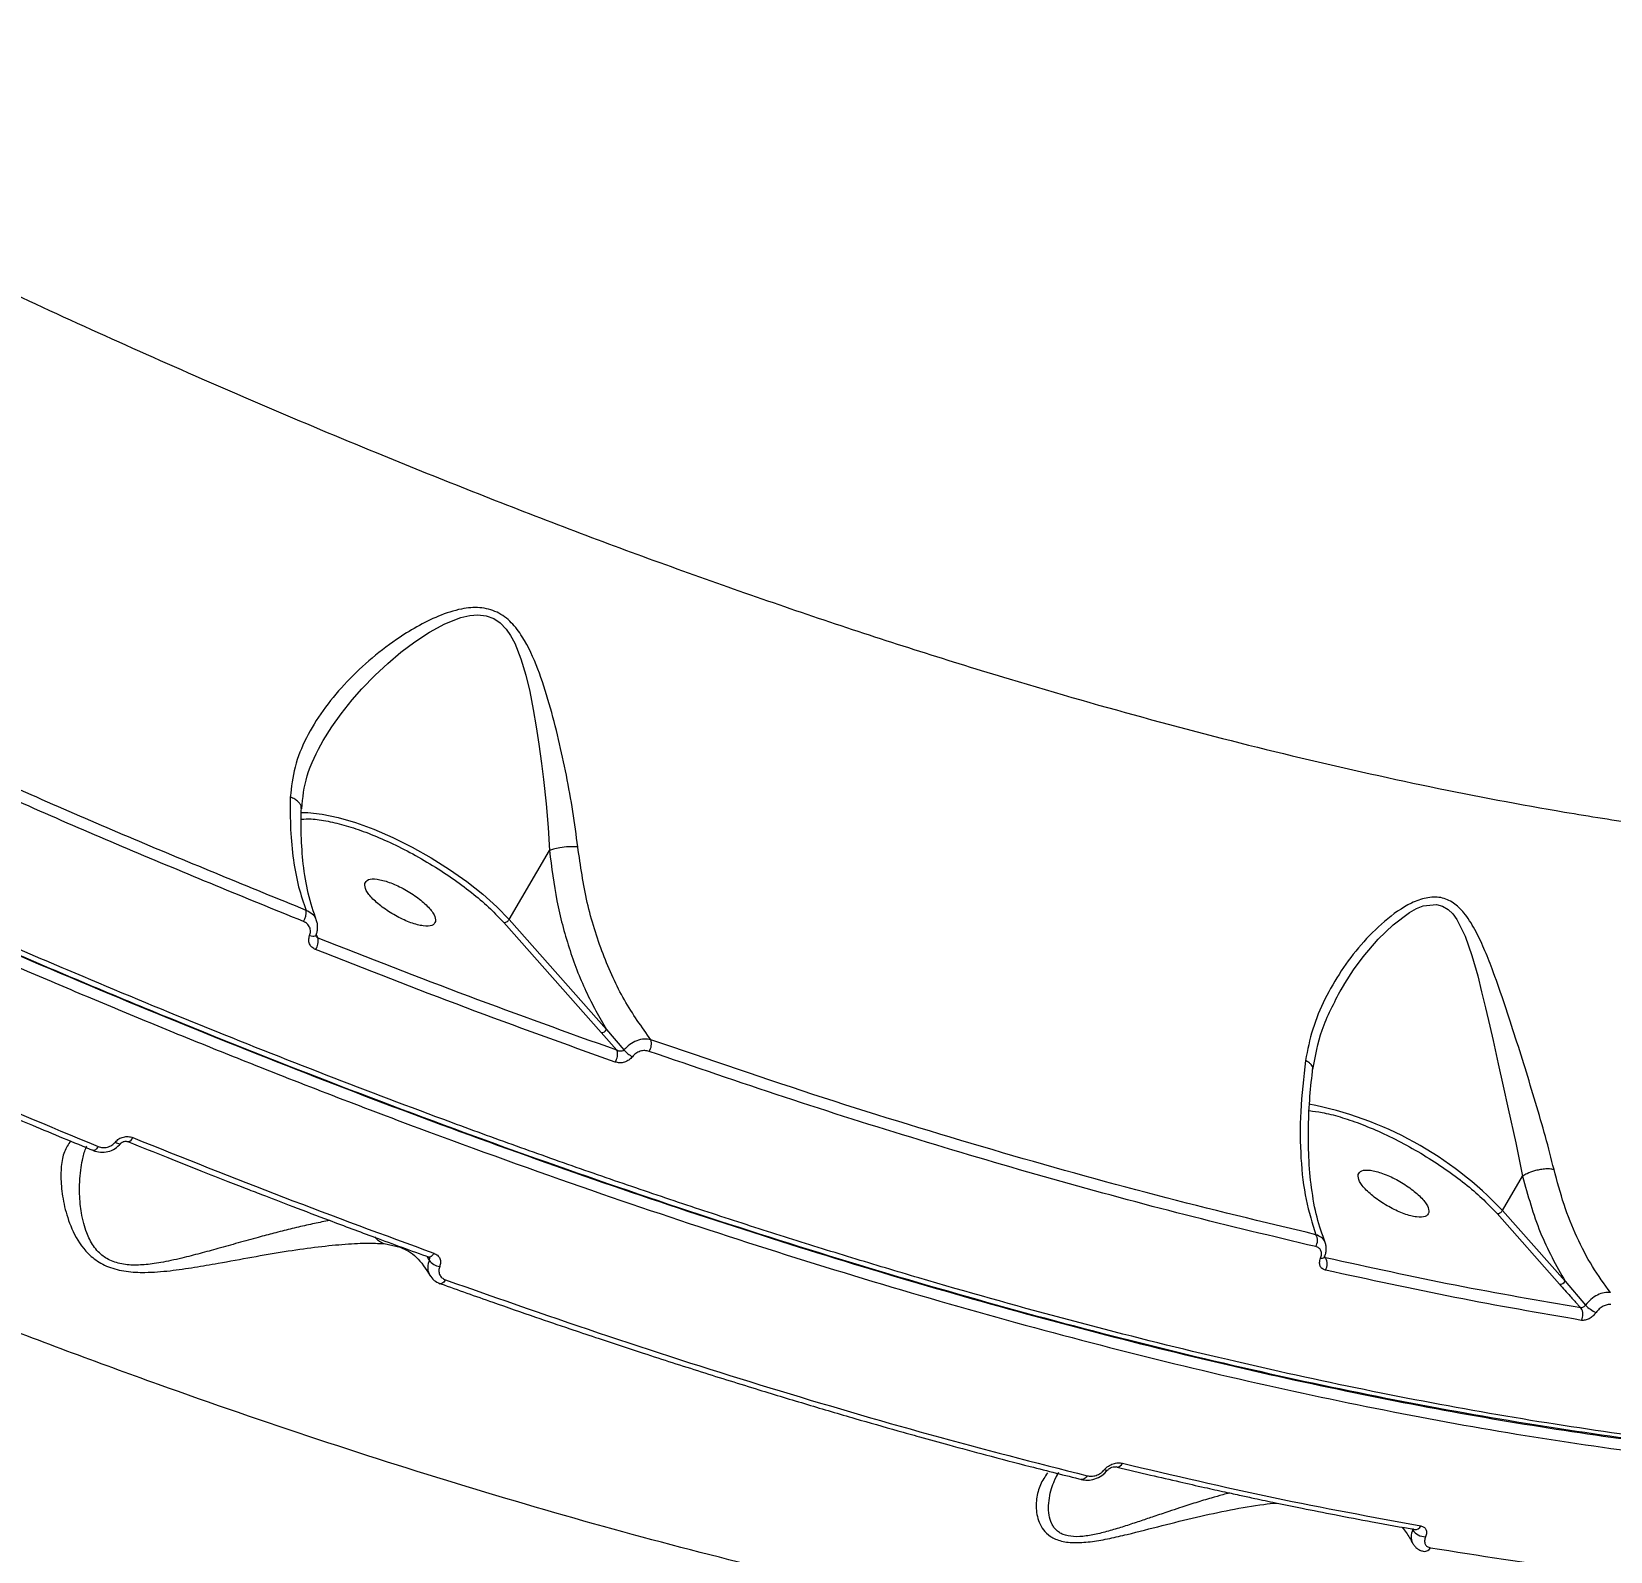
# Model space of a CAD drawing. Header units: millimetres. Extents: x -7083 to 7374, y -8368 to 7509.
# Drawn here: x 2779.4 to 2955.1, y -2237 to -2067.8 of the extents above; entities that cross this region are included whole.
import ezdxf

# ---------------------------------------------------------------- set-up
doc = ezdxf.new("R2010")
doc.units = ezdxf.units.MM
for name, color, linetype in [('DIKOM_ОБЪЕКТ', 7, 'Continuous'), ('DIKOM_РАЗМЕР_ЗОНА', 7, 'Continuous'), ('DIKOM_РАЗМЕР_ОБЪЕКТА', 7, 'Continuous')]:
    doc.layers.add(name, color=color, linetype=linetype)
doc.styles.add('style1', font='arial.ttf', dxfattribs={"width": 0.8})
doc.dimstyles.new('1-50', dxfattribs={"dimtxt": 300, "dimasz": 200, "dimexe": 100, "dimexo": 0, "dimgap": 100, "dimtad": 1, "dimtxsty": 'style1', "dimcen": 200, "dimclrd": 7, "dimclre": 7, "dimclrt": 7, "dimadec": 1, "dimazin": 2, "dimtfac": 1, "dimtmove": 0, "dimatfit": 2, "dimfxl": 0, "dimlwd": 25, "dimlwe": 18, "dimarcsym": 0})

# ---------------------------------------------------------------- blocks, each defined once
blk = doc.blocks.new('*D10')
at = {"layer": 'Defpoints', "color": 0, "transparency": 16777216}
for p in [(4593.55, 648.92), (-5583.43, 647.96), (4593.55, -5902.54)]:
    blk.add_point(p, dxfattribs=at)
at = {"layer": 'DIKOM_РАЗМЕР_ОБЪЕКТА', "color": 7, "lineweight": 18, "transparency": 16777216}
for p, q in [((4593.55, 648.92), (4593.55, -6002.54)), ((-5583.43, 647.96), (-5583.43, -6002.54))]:
    blk.add_line(p, q, dxfattribs=at)
at = {"layer": 'DIKOM_РАЗМЕР_ОБЪЕКТА', "color": 7, "lineweight": 25, "transparency": 16777216}
blk.add_line((-5383.43, -5902.54), (4393.55, -5902.54), dxfattribs=at)
at = {"layer": 'DIKOM_РАЗМЕР_ОБЪЕКТА', "color": 7, "transparency": 16777216}
for points in [[(-5383.43, -5869.2), (-5383.43, -5935.87), (-5583.43, -5902.54)], [(4393.55, -5869.2), (4393.55, -5935.87), (4593.55, -5902.54)]]:
    blk.add_solid(points, dxfattribs=at)
at = {"layer": 'DIKOM_РАЗМЕР_ОБЪЕКТА', "color": 7, "transparency": 16777216, "insert": (-226.13, -5649.37), "char_height": 300, "attachment_point": 5, "style": 'style1'}
blk.add_mtext('10150', dxfattribs=at)
blk = doc.blocks.new('*D11')
at = {"layer": 'Defpoints', "color": 0, "transparency": 16777216}
for p in [(-321.71, 5509.06), (-348.71, -4811.52), (5568.58, -4811.52)]:
    blk.add_point(p, dxfattribs=at)
at = {"layer": 'DIKOM_РАЗМЕР_ОБЪЕКТА', "color": 7, "lineweight": 18, "transparency": 16777216}
for p, q in [((-321.71, 5509.06), (5668.58, 5509.06)), ((-348.71, -4811.52), (5668.58, -4811.52))]:
    blk.add_line(p, q, dxfattribs=at)
at = {"layer": 'DIKOM_РАЗМЕР_ОБЪЕКТА', "color": 7, "lineweight": 25, "transparency": 16777216}
blk.add_line((5568.58, 5309.06), (5568.58, -4611.52), dxfattribs=at)
at = {"layer": 'DIKOM_РАЗМЕР_ОБЪЕКТА', "color": 7, "transparency": 16777216}
for points in [[(5535.25, 5309.06), (5601.91, 5309.06), (5568.58, 5509.06)], [(5535.25, -4611.52), (5601.91, -4611.52), (5568.58, -4811.52)]]:
    blk.add_solid(points, dxfattribs=at)
at = {"layer": 'DIKOM_РАЗМЕР_ОБЪЕКТА', "color": 7, "transparency": 16777216, "insert": (5315.31, 775.23), "char_height": 300, "attachment_point": 5, "rotation": 90, "style": 'style1'}
blk.add_mtext('10300', dxfattribs=at)
blk = doc.blocks.new('*D12')
at = {"layer": 'Defpoints', "color": 0, "transparency": 16777216}
for p in [(-621.71, 7509.06), (-373.6, -6811.53), (7273.89, -6811.53)]:
    blk.add_point(p, dxfattribs=at)
at = {"layer": 'DIKOM_РАЗМЕР_ЗОНА', "color": 7, "lineweight": 18, "transparency": 16777216}
for p, q in [((-621.71, 7509.06), (7373.89, 7509.06)), ((-373.6, -6811.53), (7373.89, -6811.53))]:
    blk.add_line(p, q, dxfattribs=at)
at = {"layer": 'DIKOM_РАЗМЕР_ЗОНА', "color": 7, "lineweight": 25, "transparency": 16777216}
blk.add_line((7273.89, 7309.06), (7273.89, -6611.53), dxfattribs=at)
at = {"layer": 'DIKOM_РАЗМЕР_ЗОНА', "color": 7, "transparency": 16777216}
for points in [[(7240.56, 7309.06), (7307.22, 7309.06), (7273.89, 7509.06)], [(7240.56, -6611.53), (7307.22, -6611.53), (7273.89, -6811.53)]]:
    blk.add_solid(points, dxfattribs=at)
at = {"layer": 'DIKOM_РАЗМЕР_ЗОНА', "color": 7, "transparency": 16777216, "insert": (7020.62, 1288.25), "char_height": 300, "attachment_point": 5, "rotation": 90, "style": 'style1'}
blk.add_mtext('14300', dxfattribs=at)
blk = doc.blocks.new('*D13')
at = {"layer": 'Defpoints', "color": 0, "transparency": 16777216}
for p in [(6593.53, 996.24), (-7083.43, 647.96), (6593.53, -8268.31)]:
    blk.add_point(p, dxfattribs=at)
at = {"layer": 'DIKOM_РАЗМЕР_ЗОНА', "color": 7, "lineweight": 18, "transparency": 16777216}
for p, q in [((6593.53, 996.24), (6593.53, -8368.31)), ((-7083.43, 647.96), (-7083.43, -8368.31))]:
    blk.add_line(p, q, dxfattribs=at)
at = {"layer": 'DIKOM_РАЗМЕР_ЗОНА', "color": 7, "lineweight": 25, "transparency": 16777216}
blk.add_line((-6883.43, -8268.31), (6393.53, -8268.31), dxfattribs=at)
at = {"layer": 'DIKOM_РАЗМЕР_ЗОНА', "color": 7, "transparency": 16777216}
for points in [[(-6883.43, -8234.97), (-6883.43, -8301.64), (-7083.43, -8268.31)], [(6393.53, -8234.97), (6393.53, -8301.64), (6593.53, -8268.31)]]:
    blk.add_solid(points, dxfattribs=at)
at = {"layer": 'DIKOM_РАЗМЕР_ЗОНА', "color": 7, "transparency": 16777216, "insert": (322.1, -8015.03), "char_height": 300, "attachment_point": 5, "style": 'style1'}
blk.add_mtext('13650', dxfattribs=at)

msp = doc.modelspace()

# ---------------------------------------------------------------- linework, layer by layer
at = {"layer": 'DIKOM_ОБЪЕКТ', "color": 7, "linetype": 'Continuous', "lineweight": 15}
for p, q in [((2832.55, -2166.679), (2837.04, -2159.005)), ((2811.289, -2168.744), (2811.09, -2168.33)), ((2831.951, -2167.014), (2842.801, -2179.272)), ((2832.55, -2166.679), (2843.4, -2178.937)), ((2811.066, -2168.535), (2811.077, -2168.375)), ((2842.801, -2179.272), (2844.555, -2181.237)), ((2843.4, -2178.937), (2845.336, -2181.201)), ((2943.105, -2199.084), (2945.345, -2195.255)), ((2945.349, -2195.25), (2945.345, -2195.255)), ((2942.506, -2199.419), (2949.47, -2207.287)), ((2943.105, -2199.084), (2950.07, -2206.952)), ((2818.642, -2202.764), (2820.417, -2203.141)), ((2823.652, -2204.603), (2823.476, -2204.253)), ((2823.584, -2204.262), (2823.655, -2204.307)), ((2923.416, -2204.345), (2923.312, -2204.128)), ((2950.07, -2206.952), (2952.344, -2209.604)), ((2893.285, -2229.054), (2893.634, -2228.35)), ((2893.475, -2228.671), (2893.741, -2228.191))]:
    msp.add_line(p, q, dxfattribs=at)
at = {"layer": 'DIKOM_ОБЪЕКТ', "color": 7, "linetype": 'Continuous', "lineweight": 15, "flags": 128}
for points in [[(2811.857, -2146.755), (2812.824, -2145.213), (2813.853, -2143.769), (2815.075, -2142.237), (2816.178, -2140.984), (2817.648, -2139.469), (2819.042, -2138.168), (2820.508, -2136.929), (2822.053, -2135.76), (2823.679, -2134.685), (2825.386, -2133.752), (2827.181, -2133.045), (2828.163, -2132.819), (2829.054, -2132.746), (2829.995, -2132.852), (2830.839, -2133.162), (2831.56, -2133.652), (2832.217, -2134.338), (2832.71, -2135.051), (2833.173, -2135.914), (2833.869, -2137.663), (2834.41, -2139.486), (2834.84, -2141.289), (2835.239, -2143.284), (2835.574, -2145.224), (2835.872, -2147.174), (2836.16, -2149.296), (2836.378, -2151.101), (2836.663, -2153.815), (2836.886, -2156.436), (2837.046, -2158.999), (2837.046, -2158.999)], [(2809.341, -2154.769), (2810.154, -2154.77), (2811.739, -2154.935), (2813.518, -2155.305), (2815.452, -2155.871), (2817.499, -2156.623), (2819.614, -2157.543), (2821.752, -2158.611), (2823.867, -2159.804), (2825.911, -2161.096), (2827.842, -2162.46), (2829.617, -2163.865), (2831.198, -2165.282), (2832.55, -2166.679)], [(2925.151, -2174.503), (2925.556, -2173.797), (2926.545, -2172.285), (2927.617, -2170.827), (2929.291, -2168.86), (2930.928, -2167.268), (2932.774, -2165.886), (2933.553, -2165.46), (2934.273, -2165.171), (2935.777, -2164.998), (2936.449, -2165.183), (2937.068, -2165.555), (2937.567, -2166.034), (2938.04, -2166.667), (2938.972, -2168.539), (2939.709, -2170.667), (2940.35, -2172.955), (2940.792, -2174.711), (2941.219, -2176.498), (2941.691, -2178.543), (2942.056, -2180.154), (2942.637, -2182.736), (2943.2, -2185.246), (2943.758, -2187.744), (2944.591, -2191.543), (2945.349, -2195.25), (2945.349, -2195.25)], [(2810.348, -2168.47), (2810.527, -2168.505), (2810.692, -2168.52), (2810.834, -2168.513), (2810.948, -2168.486), (2811.031, -2168.439), (2811.077, -2168.375), (2811.077, -2168.375)], [(2786.811, -2191.944), (2786.718, -2192.087), (2786.623, -2192.209), (2786.528, -2192.304), (2786.437, -2192.369), (2786.353, -2192.403), (2786.28, -2192.404), (2786.219, -2192.372)], [(2788.727, -2191.455), (2788.85, -2191.523), (2788.965, -2191.577), (2789.069, -2191.616), (2789.161, -2191.639), (2789.236, -2191.644), (2789.294, -2191.633), (2789.32, -2191.618)], [(2790.187, -2191.419), (2790.126, -2191.411), (2790.121, -2191.409)], [(2824.185, -2203.828), (2824.087, -2203.975), (2823.984, -2204.097), (2823.878, -2204.19), (2823.774, -2204.25), (2823.675, -2204.275), (2823.587, -2204.263), (2823.545, -2204.243)], [(2922.862, -2204.393), (2922.985, -2204.394), (2923.093, -2204.381), (2923.183, -2204.354), (2923.252, -2204.314), (2923.3, -2204.261), (2923.315, -2204.231)], [(2825.465, -2206.789), (2825.371, -2206.931), (2825.27, -2207.051), (2825.168, -2207.143), (2825.066, -2207.204), (2824.969, -2207.232), (2824.88, -2207.227), (2824.84, -2207.212)], [(2898.814, -2227.923), (2898.892, -2227.957), (2898.963, -2227.982), (2899.025, -2227.998), (2899.077, -2228.004), (2899.12, -2228.001), (2899.151, -2227.989), (2899.165, -2227.977)], [(2900.221, -2227.635), (2900.217, -2227.635), (2900.124, -2227.622)], [(2896.884, -2228.605), (2896.786, -2228.746), (2896.676, -2228.862), (2896.558, -2228.949), (2896.437, -2229.004), (2896.315, -2229.025), (2896.199, -2229.01), (2896.137, -2228.987)]]:
    msp.add_lwpolyline(points, dxfattribs=at)
at = {"layer": 'DIKOM_ОБЪЕКТ', "color": 7, "linetype": 'Continuous', "lineweight": 15}
for centre, radius, start, end in [((2808.116, -2165.883), 1.866, 326.81032, 6.99623), ((2809.552, -2169.043), 1.763, 326.11623, 9.77185), ((2842.84, -2178.638), 0.635, 266.48291, 331.89602), ((2846.808, -2180.485), 1.589, 326.90711, 15.10391), ((2843.075, -2181.688), 1.547, 326.22535, 16.94938), ((2847.863, -2178.999), 3.351, 221.06415, 241.59242), ((2914.091, -2226.344), 39.811, 43.21473, 79.18097), ((2789.936, -2190.666), 0.794, 288.40407, 338.55698), ((2921.208, -2202.402), 1.311, 328.05557, 29.13733), ((2825.07, -2203.568), 1.756, 216.11346, 261.98704), ((2922.331, -2205.023), 1.28, 327.62427, 31.99518), ((2949.509, -2206.653), 0.635, 266.48291, 331.89602), ((2950.844, -2210.658), 1.225, 328.42718, 36.86467), ((2955.034, -2207.008), 3.739, 223.99228, 246.20636), ((2900.143, -2226.907), 0.733, 276.12792, 335.20288), ((2934.511, -2233.731), 1.659, 212.35718, 271.23681), ((2933.389, -2233.888), 0.697, 263.49092, 335.39796), ((2934.444, -2236.321), 0.703, 264.48963, 334.93729)]:
    msp.add_arc(centre, radius, start, end, dxfattribs=at)
for points, knots in [([(2418.763, -1926.952), (2422.541, -1931.085), (2430.102, -1939.358), (2442.453, -1951.94), (2455.518, -1964.618), (2469.34, -1977.374), (2483.864, -1990.168), (2499.059, -2002.967), (2514.887, -2015.735), (2531.306, -2028.437), (2548.274, -2041.038), (2563.776, -2052.096), (2577.643, -2061.664), (2589.767, -2069.813), (2602.182, -2077.937), (2614.876, -2086.023), (2627.838, -2094.057), (2641.053, -2102.022), (2656.331, -2110.974), (2673.749, -2120.827), (2693.355, -2131.457), (2713.301, -2141.803), (2733.532, -2151.816), (2749.428, -2159.301), (2760.908, -2164.519), (2767.936, -2167.654), (2774.974, -2170.734), (2782.019, -2173.755), (2789.067, -2176.717), (2796.116, -2179.618), (2807.309, -2184.124), (2822.606, -2190.023), (2841.261, -2196.737), (2859.178, -2202.726), (2876.33, -2208.021), (2893.234, -2212.781), (2909.832, -2216.98), (2926.068, -2220.589), (2941.884, -2223.582), (2957.221, -2225.932), (2972.019, -2227.617), (2986.217, -2228.613), (2999.756, -2228.899), (3012.574, -2228.454), (3024.617, -2227.267), (3035.799, -2225.305), (3046.16, -2222.621), (3052.213, -2220.185), (3055.252, -2218.962)], [0, 0, 0, 0, 0.0248239, 0.0496902, 0.074599, 0.0995502, 0.1245438, 0.1495798, 0.1746582, 0.1997791, 0.2249424, 0.2501481, 0.2668666, 0.2837596, 0.3008272, 0.3180694, 0.3354861, 0.3530774, 0.3708432, 0.3960072, 0.4215132, 0.4473613, 0.4735514, 0.5000836, 0.5092169, 0.5183856, 0.5275897, 0.5368291, 0.5461038, 0.5554139, 0.5647593, 0.5906387, 0.6167852, 0.6407872, 0.66501, 0.6894536, 0.714118, 0.7390032, 0.7641093, 0.7894361, 0.8149838, 0.8407523, 0.8667415, 0.8929516, 0.9193825, 0.9460342, 0.9729067, 1, 1, 1, 1]), ([(2601.116, -1993.446), (2605.553, -1996.622), (2614.44, -2002.984), (2628.122, -2012.37), (2642.057, -2021.638), (2656.247, -2030.757), (2669.755, -2039.15), (2682.539, -2046.848), (2694.572, -2053.891), (2706.769, -2060.825), (2719.115, -2067.638), (2731.594, -2074.316), (2743.976, -2080.735), (2756.251, -2086.897), (2768.413, -2092.807), (2780.666, -2098.561), (2792.992, -2104.147), (2805.374, -2109.549), (2817.004, -2114.423), (2827.872, -2118.806), (2837.979, -2122.734), (2848.086, -2126.511), (2858.181, -2130.129), (2868.251, -2133.578), (2878.282, -2136.851), (2890.299, -2140.568), (2904.209, -2144.551), (2919.846, -2148.56), (2935.194, -2151.999), (2948.008, -2154.42), (2958.449, -2156.081), (2966.674, -2157.198), (2974.734, -2158.093), (2982.614, -2158.76), (2990.3, -2159.194), (2997.78, -2159.387), (3005.8, -2159.33), (3014.238, -2158.918), (3022.944, -2158.03), (3031.167, -2156.694), (3038.879, -2154.903), (3046.568, -2152.487), (3054.044, -2149.326), (3061.062, -2145.273), (3067.207, -2140.588), (3070.456, -2136.911), (3072.084, -2135.069)], [0, 0, 0, 0, 0.024718, 0.049515, 0.0743906, 0.0993448, 0.1243772, 0.1447742, 0.1653296, 0.1860432, 0.2069151, 0.2279451, 0.2491333, 0.2694018, 0.2898707, 0.3105399, 0.3314092, 0.3524788, 0.3737485, 0.3911653, 0.4087376, 0.4264654, 0.4443486, 0.4623874, 0.4805816, 0.4989314, 0.5286791, 0.5588428, 0.5894223, 0.6204179, 0.638318, 0.656354, 0.674526, 0.6928339, 0.7112779, 0.7298579, 0.748574, 0.7733223, 0.7982563, 0.8233761, 0.8486818, 0.8741735, 0.905376, 0.9367478, 0.9682891, 1, 1, 1, 1]), ([(2510.891, -2010.882), (2512.399, -2012.084), (2515.24, -2014.349), (2519.29, -2017.532), (2522.834, -2020.293), (2525.858, -2022.629), (2528.407, -2024.584), (2533.391, -2028.386), (2540.762, -2033.922), (2550.759, -2041.252), (2563.165, -2050.144), (2578.448, -2060.759), (2596.204, -2072.608), (2613.723, -2083.861), (2630.939, -2094.524), (2648.366, -2104.925), (2665.957, -2115.039), (2683.663, -2124.836), (2701.455, -2134.302), (2719.292, -2143.415), (2737.137, -2152.155), (2754.956, -2160.506), (2772.696, -2168.441), (2790.309, -2175.94), (2807.748, -2182.985), (2824.983, -2189.561), (2841.975, -2195.655), (2858.689, -2201.254), (2875.093, -2206.346), (2891.136, -2210.916), (2906.777, -2214.951), (2921.973, -2218.442), (2936.702, -2221.383), (2950.926, -2223.767), (2964.619, -2225.588), (2977.754, -2226.844), (2990.289, -2227.528), (3002.194, -2227.64), (3013.437, -2227.179), (3023.999, -2226.145), (3033.86, -2224.543), (3042.997, -2222.372), (3051.205, -2219.697), (3058.517, -2216.567), (3064.972, -2213.03), (3070.073, -2209.476), (3074.049, -2206.094), (3076.319, -2203.824), (3077.693, -2202.305), (3078.361, -2201.537), (3079.151, -2200.606), (3079.715, -2199.895), (3080.027, -2199.503)], [0, 0, 0, 0, 0.0076567, 0.0144346, 0.020325, 0.0253122, 0.0293987, 0.0328714, 0.0497306, 0.0650866, 0.0804427, 0.1078621, 0.1352817, 0.1602084, 0.1851543, 0.2101363, 0.2350654, 0.2599921, 0.2849196, 0.3098465, 0.3347739, 0.3597224, 0.3847022, 0.4096317, 0.4345595, 0.4594875, 0.4844158, 0.5093444, 0.534295, 0.5592757, 0.584207, 0.6091371, 0.6340674, 0.6589987, 0.68393, 0.7088861, 0.7338702, 0.7588057, 0.7837407, 0.8086776, 0.8336153, 0.8585551, 0.8835223, 0.9068503, 0.9301344, 0.953418, 0.9687869, 0.9839218, 0.9872107, 0.9905762, 0.9947943, 1, 1, 1, 1]), ([(2510.992, -2010.835), (2512.743, -2012.253), (2519.746, -2017.924), (2532.571, -2027.754), (2549.387, -2040.26), (2566.667, -2052.574), (2584.318, -2064.676), (2602.365, -2076.571), (2620.781, -2088.243), (2639.525, -2099.661), (2658.472, -2110.747), (2677.54, -2121.455), (2696.683, -2131.764), (2715.906, -2141.677), (2735.194, -2151.183), (2754.48, -2160.248), (2773.669, -2168.823), (2792.665, -2176.869), (2811.409, -2184.365), (2829.889, -2191.309), (2848.106, -2197.699), (2866.034, -2203.524), (2883.593, -2208.752), (2900.665, -2213.351), (2917.203, -2217.311), (2933.192, -2220.63), (2948.616, -2223.308), (2963.448, -2225.333), (2977.639, -2226.7), (2991.122, -2227.398), (3003.822, -2227.427), (3015.706, -2226.795), (3026.785, -2225.51), (3037.04, -2223.557), (3046.54, -2220.989), (3052.128, -2218.724), (3054.93, -2217.589)], [0, 0, 0, 0, 0.0100504, 0.0401965, 0.0702597, 0.1001831, 0.1300931, 0.1599832, 0.1900175, 0.2201643, 0.2503212, 0.2802583, 0.3101756, 0.3401341, 0.3701465, 0.4003014, 0.430444, 0.4604372, 0.4903673, 0.5202485, 0.5501505, 0.5802555, 0.6104196, 0.6404816, 0.6703859, 0.700311, 0.7303022, 0.7602733, 0.7903765, 0.8205151, 0.8504702, 0.8802741, 0.9100584, 0.939916, 0.9698706, 1, 1, 1, 1]), ([(3080.119, -2199.185), (3079.648, -2199.867), (3077.687, -2202.708), (3073.131, -2207.009), (3066.49, -2212.053), (3058.801, -2216.324), (3050.212, -2219.889), (3040.747, -2222.737), (3030.464, -2224.883), (3019.412, -2226.338), (3007.645, -2227.115), (2995.217, -2227.23), (2982.18, -2226.701), (2968.587, -2225.546), (2954.492, -2223.786), (2939.946, -2221.441), (2925.001, -2218.534), (2909.708, -2215.088), (2894.117, -2211.129), (2881.055, -2207.46), (2870.718, -2204.362), (2863.209, -2202.025), (2855.67, -2199.593), (2848.106, -2197.07), (2840.52, -2194.457), (2832.918, -2191.759), (2823.211, -2188.212), (2811.377, -2183.719), (2797.398, -2178.158), (2781.782, -2171.67), (2764.548, -2164.162), (2745.745, -2155.542), (2727.141, -2146.6), (2708.786, -2137.376), (2692.034, -2128.598), (2676.829, -2120.341), (2663.09, -2112.652), (2649.45, -2104.788), (2635.925, -2096.763), (2622.536, -2088.586), (2609.301, -2080.271), (2594.498, -2070.707), (2578.241, -2059.843), (2560.684, -2047.643), (2543.601, -2035.286), (2526.984, -2022.812), (2516.364, -2014.417), (2511.058, -2010.223)], [0, 0, 0, 0, 0.0090253, 0.0375613, 0.0658582, 0.0939162, 0.1217353, 0.1493154, 0.1766566, 0.2037588, 0.2306221, 0.2572464, 0.2836318, 0.3097782, 0.3356856, 0.3613541, 0.3867836, 0.4119742, 0.4369258, 0.4616384, 0.4731074, 0.4845175, 0.4958688, 0.5071613, 0.518395, 0.5295698, 0.5406857, 0.5609113, 0.5809391, 0.6007692, 0.6274902, 0.6538436, 0.6798293, 0.7054474, 0.7306979, 0.7500842, 0.7694475, 0.7887877, 0.8081048, 0.8273989, 0.8466698, 0.8659178, 0.8928246, 0.9196863, 0.9465027, 0.973274, 1, 1, 1, 1]), ([(2971.326, -2248.907), (2968.467, -2249.28), (2962.76, -2250.023), (2953.532, -2250.577), (2943.866, -2250.724), (2933.74, -2250.429), (2924.111, -2249.771), (2915.128, -2248.874), (2906.91, -2247.85), (2898.516, -2246.607), (2889.957, -2245.151), (2881.244, -2243.486), (2872.39, -2241.617), (2860.83, -2238.957), (2846.422, -2235.269), (2829.022, -2230.267), (2811.407, -2224.683), (2796.14, -2219.421), (2783.376, -2214.756), (2773.181, -2210.881), (2762.986, -2206.861), (2752.802, -2202.704), (2742.64, -2198.416), (2732.511, -2194.007), (2721.517, -2189.077), (2709.671, -2183.591), (2697, -2177.516), (2684.447, -2171.298), (2672.03, -2164.95), (2659.765, -2158.487), (2647.438, -2151.8), (2635.063, -2144.889), (2622.66, -2137.758), (2610.468, -2130.548), (2598.502, -2123.273), (2586.774, -2115.946), (2574.283, -2107.933), (2561.093, -2099.215), (2547.286, -2089.784), (2533.886, -2080.324), (2520.908, -2070.858), (2507.134, -2060.473), (2492.682, -2049.156), (2477.733, -2036.912), (2463.438, -2024.697), (2454.514, -2016.596), (2450.061, -2012.554)], [0, 0, 0, 0, 0.0251762, 0.0502458, 0.075209, 0.100066, 0.1248168, 0.1429873, 0.1610638, 0.1790464, 0.1969351, 0.21473, 0.2324311, 0.2500384, 0.282696, 0.3149379, 0.3467642, 0.378175, 0.3959391, 0.4135675, 0.4310603, 0.4484175, 0.4656392, 0.4827252, 0.4996757, 0.521074, 0.5422607, 0.5632358, 0.5839991, 0.6045509, 0.624891, 0.6461777, 0.6672639, 0.6881494, 0.7088341, 0.7293181, 0.7496013, 0.7750478, 0.8002652, 0.8252533, 0.8500121, 0.8745413, 0.9060952, 0.9375232, 0.968825, 1, 1, 1, 1]), ([(2809.968, -2165.656), (2803.592, -2163.057), (2790.857, -2157.864), (2771.529, -2149.392), (2752.1, -2140.486), (2739.093, -2134.136), (2732.581, -2130.956)], [0, 0, 0, 0, 0.2503483, 0.4999977, 0.7496482, 1, 1, 1, 1]), ([(2809.678, -2166.905), (2803.154, -2164.244), (2790.202, -2158.961), (2770.675, -2150.39), (2751.333, -2141.512), (2738.489, -2135.239), (2732.115, -2132.126)], [0, 0, 0, 0, 0.2555167, 0.5073557, 0.7555169, 1, 1, 1, 1]), ([(2840.196, -2158.602), (2840.027, -2157.29), (2839.687, -2154.66), (2838.945, -2150.624), (2838.074, -2146.601), (2837.045, -2142.621), (2835.799, -2138.742), (2834.43, -2135.675), (2832.853, -2133.563), (2831.264, -2132.351), (2829.296, -2131.856), (2827.041, -2132.064), (2824.671, -2132.848), (2822.26, -2134.055), (2819.641, -2135.707), (2816.894, -2137.842), (2814.141, -2140.498), (2811.776, -2143.369), (2809.903, -2146.44), (2808.564, -2149.672), (2808.321, -2151.921), (2808.201, -2153.043)], [0, 0, 0, 0, 0.0612795, 0.1228448, 0.1842243, 0.2462568, 0.3089216, 0.3722204, 0.4044584, 0.4370775, 0.4698361, 0.502353, 0.5451107, 0.5875211, 0.6295678, 0.6917526, 0.7536703, 0.815742, 0.8771059, 0.9386806, 1, 1, 1, 1]), ([(2809.466, -2154.341), (2809.587, -2153.123), (2809.841, -2150.565), (2811.166, -2148.059), (2811.86, -2146.746)], [0, 0, 0, 0, 0.4760131, 1, 1, 1, 1]), ([(2808.201, -2153.043), (2808.193, -2154.269), (2808.178, -2156.729), (2808.509, -2160.057), (2809.072, -2163.101), (2809.669, -2164.805), (2809.968, -2165.656)], [0, 0, 0, 0, 0.2494177, 0.5009171, 0.7505858, 1, 1, 1, 1]), ([(2809.392, -2154.327), (2809.405, -2154.28), (2809.446, -2154.13), (2809.328, -2153.864), (2809.099, -2153.551), (2808.718, -2153.259), (2808.373, -2153.115), (2808.201, -2153.043)], [0, 0, 0, 0, 0.095685, 0.3027197, 0.5276916, 0.7631784, 1, 1, 1, 1]), ([(2811.131, -2166.829), (2810.791, -2165.843), (2810.143, -2163.968), (2809.624, -2160.673), (2809.383, -2157.465), (2809.414, -2155.259), (2809.428, -2154.238)], [0, 0, 0, 0, 0.2946133, 0.5600995, 0.7962613, 1, 1, 1, 1]), ([(2704.733, -2154.995), (2706.862, -2156.07), (2710.761, -2158.038), (2716.072, -2160.673), (2720.323, -2162.76), (2723.793, -2164.447), (2726.86, -2165.928), (2731.29, -2168.051), (2737.169, -2170.832), (2744.102, -2174.051), (2750.634, -2177.032), (2756.577, -2179.7), (2761.38, -2181.822), (2765.418, -2183.586), (2769.212, -2185.229), (2774.02, -2187.284), (2779.846, -2189.739), (2784.056, -2191.471), (2786.332, -2192.407)], [0, 0, 0, 0, 0.0777794, 0.1424652, 0.1940542, 0.2331111, 0.2693039, 0.3061709, 0.395136, 0.4844489, 0.5602287, 0.6348833, 0.7029663, 0.7372112, 0.7838498, 0.8431639, 0.9151929, 1, 1, 1, 1]), ([(2705.125, -2154.488), (2710.47, -2157.169), (2721.228, -2162.566), (2737.453, -2170.316), (2753.828, -2177.836), (2770.333, -2185.107), (2781.296, -2189.656), (2786.811, -2191.944)], [0, 0, 0, 0, 0.1950692, 0.3926038, 0.5926038, 0.7950692, 1, 1, 1, 1]), ([(2809.426, -2155.502), (2809.779, -2155.484), (2810.639, -2155.44), (2812.339, -2155.696), (2814.388, -2156.196), (2816.615, -2156.945), (2819.012, -2157.941), (2821.531, -2159.184), (2824.053, -2160.63), (2826.459, -2162.213), (2828.625, -2163.852), (2830.499, -2165.472), (2831.474, -2166.508), (2831.951, -2167.014)], [0, 0, 0, 0, 0.065044, 0.1582708, 0.2472903, 0.3363098, 0.4295366, 0.5257954, 0.6236452, 0.7214949, 0.8177537, 0.9109805, 1, 1, 1, 1]), ([(2837.046, -2158.999), (2837.045, -2158.999), (2837.042, -2159.001), (2837.041, -2159.003), (2837.04, -2159.005)], [0, 0, 0, 0, 0.4562468, 1, 1, 1, 1]), ([(2837.04, -2159.005), (2837.278, -2160.886), (2837.754, -2164.644), (2839.159, -2169.878), (2840.99, -2174.736), (2842.599, -2177.54), (2843.4, -2178.937)], [0, 0, 0, 0, 0.2512431, 0.5017522, 0.7518343, 1, 1, 1, 1]), ([(2840.196, -2158.602), (2840.034, -2158.59), (2839.712, -2158.565), (2839.031, -2158.578), (2838.249, -2158.664), (2837.52, -2158.825), (2837.187, -2158.947), (2837.046, -2158.999)], [0, 0, 0, 0, 0.1621332, 0.3203322, 0.6053512, 0.8334601, 1, 1, 1, 1]), ([(2848.342, -2180.071), (2847.316, -2178.642), (2845.265, -2175.783), (2842.909, -2170.578), (2841.102, -2164.866), (2840.498, -2160.688), (2840.196, -2158.602)], [0, 0, 0, 0, 0.2493528, 0.498602, 0.7495964, 1, 1, 1, 1]), ([(2948.846, -2194.51), (2948.538, -2193.301), (2947.923, -2190.882), (2946.794, -2187.042), (2945.622, -2183.194), (2944.424, -2179.391), (2943.214, -2175.683), (2942.104, -2172.512), (2941.06, -2169.871), (2940.059, -2167.741), (2938.965, -2166.001), (2937.7, -2164.758), (2936.265, -2164.129), (2934.619, -2164.191), (2932.442, -2165), (2929.931, -2166.787), (2927.326, -2169.422), (2925.099, -2172.356), (2923.287, -2175.513), (2921.883, -2178.845), (2921.415, -2181.19), (2921.182, -2182.355)], [0, 0, 0, 0, 0.0610319, 0.1220812, 0.1834459, 0.2449837, 0.3064455, 0.3686876, 0.4105328, 0.4525434, 0.495171, 0.5273517, 0.5602191, 0.5930355, 0.6254822, 0.689372, 0.7525672, 0.814728, 0.876666, 0.9386831, 1, 1, 1, 1]), ([(2811.083, -2166.727), (2811.081, -2166.715), (2811.032, -2166.456), (2810.668, -2166.034), (2810.201, -2165.782), (2809.968, -2165.656)], [0, 0, 0, 0, 0.0226495, 0.5109505, 1, 1, 1, 1]), ([(2810.348, -2168.47), (2810.393, -2168.313), (2810.482, -2167.997), (2810.377, -2167.533), (2810.113, -2167.136), (2809.823, -2166.982), (2809.678, -2166.905)], [0, 0, 0, 0, 0.2499969, 0.4999683, 0.7496544, 1, 1, 1, 1]), ([(2811.077, -2168.375), (2811.123, -2168.24), (2811.216, -2167.97), (2811.255, -2167.548), (2811.225, -2167.13), (2811.138, -2166.869), (2811.095, -2166.739)], [0, 0, 0, 0, 0.2483303, 0.4982866, 0.7488206, 1, 1, 1, 1]), ([(2811.015, -2170.026), (2810.871, -2169.949), (2810.582, -2169.797), (2810.318, -2169.404), (2810.214, -2168.942), (2810.303, -2168.627), (2810.348, -2168.47)], [0, 0, 0, 0, 0.2503738, 0.5000452, 0.750007, 1, 1, 1, 1]), ([(2844.361, -2182.548), (2838.823, -2180.561), (2827.818, -2176.612), (2816.592, -2172.212), (2811.015, -2170.026)], [0, 0, 0, 0, 0.5031991, 1, 1, 1, 1]), ([(2811.289, -2168.744), (2811.239, -2168.717), (2811.144, -2168.665), (2811.093, -2168.575), (2811.069, -2168.532)], [0, 0, 0, 0, 0.5266568, 1, 1, 1, 1]), ([(2844.555, -2181.237), (2839.066, -2179.268), (2828.087, -2175.329), (2816.888, -2170.939), (2811.289, -2168.744)], [0, 0, 0, 0, 0.4999984, 1, 1, 1, 1]), ([(2922.019, -2183.358), (2922.287, -2181.888), (2922.847, -2178.814), (2924.376, -2175.936), (2925.174, -2174.433)], [0, 0, 0, 0, 0.478224, 1, 1, 1, 1]), ([(2848.342, -2180.071), (2848.093, -2180.028), (2847.594, -2179.94), (2846.749, -2180.135), (2845.938, -2180.551), (2845.537, -2180.984), (2845.336, -2181.201)], [0, 0, 0, 0, 0.2471425, 0.4961247, 0.7473379, 1, 1, 1, 1]), ([(2922.352, -2201.764), (2916.464, -2200.353), (2904.706, -2197.534), (2886.372, -2192.396), (2867.631, -2186.667), (2854.777, -2182.271), (2848.342, -2180.071)], [0, 0, 0, 0, 0.2505297, 0.5002708, 0.7498372, 1, 1, 1, 1]), ([(2846.269, -2181.947), (2846.145, -2182.08), (2845.898, -2182.345), (2845.385, -2182.578), (2844.846, -2182.667), (2844.523, -2182.587), (2844.361, -2182.548)], [0, 0, 0, 0, 0.2500391, 0.4999302, 0.7498871, 1, 1, 1, 1]), ([(2845.336, -2181.201), (2845.315, -2181.222), (2845.273, -2181.265), (2845.159, -2181.326), (2844.987, -2181.359), (2844.764, -2181.334), (2844.626, -2181.27), (2844.555, -2181.237)], [0, 0, 0, 0, 0.1097045, 0.2226347, 0.4633636, 0.7250738, 1, 1, 1, 1]), ([(2848.139, -2181.353), (2847.981, -2181.314), (2847.664, -2181.237), (2847.135, -2181.325), (2846.632, -2181.556), (2846.39, -2181.817), (2846.269, -2181.947)], [0, 0, 0, 0, 0.2501078, 0.5000109, 0.7498993, 1, 1, 1, 1]), ([(2922.32, -2203.096), (2917.5, -2201.948), (2907.92, -2199.667), (2893.164, -2195.669), (2878.285, -2191.295), (2863.307, -2186.564), (2853.174, -2183.082), (2848.139, -2181.353)], [0, 0, 0, 0, 0.2049309, 0.4073964, 0.6073964, 0.8049309, 1, 1, 1, 1]), ([(2921.182, -2182.355), (2920.968, -2184.284), (2920.541, -2188.143), (2920.606, -2193.34), (2921.141, -2198.02), (2921.949, -2200.516), (2922.352, -2201.764)], [0, 0, 0, 0, 0.2491395, 0.4984892, 0.7492494, 1, 1, 1, 1]), ([(2921.967, -2183.336), (2921.976, -2183.314), (2922.042, -2183.154), (2921.878, -2182.882), (2921.563, -2182.574), (2921.31, -2182.429), (2921.182, -2182.355)], [0, 0, 0, 0, 0.0684454, 0.5071815, 0.7505455, 1, 1, 1, 1]), ([(2923.379, -2202.628), (2923.057, -2201.728), (2922.409, -2199.923), (2921.828, -2196.676), (2921.52, -2193.258), (2921.484, -2189.823), (2921.638, -2186.495), (2921.886, -2184.255), (2922.005, -2183.186)], [0, 0, 0, 0, 0.1885988, 0.3786727, 0.5555697, 0.7174225, 0.8652094, 1, 1, 1, 1]), ([(2921.605, -2187.957), (2922.066, -2188.011), (2923.11, -2188.133), (2925.016, -2188.628), (2927.231, -2189.372), (2929.624, -2190.372), (2932.132, -2191.614), (2934.644, -2193.057), (2937.038, -2194.635), (2939.193, -2196.268), (2941.059, -2197.883), (2942.031, -2198.915), (2942.506, -2199.419)], [0, 0, 0, 0, 0.0771072, 0.1747474, 0.2723875, 0.3746073, 0.4801255, 0.5873737, 0.6946219, 0.8001401, 0.9023598, 1, 1, 1, 1]), ([(2788.727, -2191.455), (2788.852, -2191.327), (2789.102, -2191.072), (2789.625, -2190.865), (2790.176, -2190.807), (2790.509, -2190.906), (2790.675, -2190.956)], [0, 0, 0, 0, 0.2493417, 0.4994672, 0.7496543, 1, 1, 1, 1]), ([(2790.675, -2190.956), (2796.279, -2193.2), (2807.552, -2197.714), (2818.619, -2201.782), (2824.185, -2203.828)], [0, 0, 0, 0, 0.4970764, 1, 1, 1, 1]), ([(2783.754, -2191.341), (2783.497, -2191.712), (2782.982, -2192.453), (2782.666, -2194.111), (2782.64, -2196.074), (2782.951, -2198.327), (2783.666, -2200.79), (2784.779, -2202.934), (2786.301, -2204.491), (2787.907, -2205.419), (2789.901, -2205.906), (2792.248, -2206.009), (2794.813, -2205.801), (2797.529, -2205.404), (2800.587, -2204.871), (2803.952, -2204.249), (2807.559, -2203.628), (2810.944, -2203.137), (2814.014, -2202.816), (2816.717, -2202.672), (2818.002, -2202.733), (2818.642, -2202.764)], [0, 0, 0, 0, 0.0615394, 0.1230241, 0.1845842, 0.247012, 0.3097822, 0.3734938, 0.4059184, 0.4386762, 0.4714081, 0.503732, 0.5464669, 0.5887747, 0.6306409, 0.6926171, 0.7544556, 0.8162774, 0.8774339, 0.9388532, 1, 1, 1, 1]), ([(2785.061, -2193.469), (2785.165, -2193.014), (2785.293, -2192.45), (2785.508, -2191.993), (2785.55, -2191.905)], [0, 0, 0, 0, 0.8062393, 1, 1, 1, 1]), ([(2786.265, -2192.399), (2786.527, -2192.479), (2787.053, -2192.638), (2787.914, -2192.548), (2788.728, -2192.223), (2789.122, -2191.82), (2789.32, -2191.618)], [0, 0, 0, 0, 0.247888, 0.4966376, 0.7473513, 1, 1, 1, 1]), ([(2786.811, -2191.944), (2786.974, -2191.994), (2787.301, -2192.093), (2787.843, -2192.037), (2788.357, -2191.832), (2788.604, -2191.581), (2788.727, -2191.455)], [0, 0, 0, 0, 0.2501071, 0.5000123, 0.7499059, 1, 1, 1, 1]), ([(2789.32, -2191.618), (2789.342, -2191.592), (2789.389, -2191.539), (2789.479, -2191.474), (2789.581, -2191.421), (2789.728, -2191.372), (2789.921, -2191.35), (2790.053, -2191.389), (2790.12, -2191.409)], [0, 0, 0, 0, 0.1164262, 0.2349563, 0.3568133, 0.4820044, 0.7389164, 1, 1, 1, 1]), ([(2790.187, -2191.419), (2791.643, -2192.007), (2794.331, -2193.093), (2798.017, -2194.559), (2801.03, -2195.744), (2803.428, -2196.68), (2805.833, -2197.611), (2808.809, -2198.755), (2812.863, -2200.293), (2817.936, -2202.189), (2821.64, -2203.538), (2823.663, -2204.275)], [0, 0, 0, 0, 0.129068, 0.238333, 0.3278249, 0.39756, 0.45249, 0.5428483, 0.6641954, 0.8165585, 1, 1, 1, 1]), ([(2812.59, -2200.186), (2812.302, -2200.239), (2811.487, -2200.388), (2810.011, -2200.709), (2808.224, -2201.129), (2806.422, -2201.586), (2804.492, -2202.102), (2802.422, -2202.675), (2800.254, -2203.284), (2798.168, -2203.858), (2796.417, -2204.31), (2794.96, -2204.641), (2793.85, -2204.859), (2792.849, -2205.017), (2791.946, -2205.116), (2790.809, -2205.174), (2789.403, -2205.09), (2788.142, -2204.664), (2787.331, -2204.14), (2786.769, -2203.637), (2786.273, -2203.016), (2785.854, -2202.3), (2785.487, -2201.465), (2785.174, -2200.47), (2784.95, -2199.404), (2784.805, -2198.297), (2784.729, -2197.132), (2784.741, -2195.859), (2784.846, -2194.597), (2784.991, -2193.834), (2785.061, -2193.469)], [0, 0, 0, 0, 0.0264131, 0.0746646, 0.1242005, 0.1711901, 0.2146685, 0.269887, 0.3231484, 0.3695334, 0.4155416, 0.4426395, 0.4670243, 0.4887568, 0.5078713, 0.5253745, 0.5620057, 0.5985773, 0.6163718, 0.6353209, 0.6590158, 0.6834663, 0.7086281, 0.7421957, 0.7816166, 0.814662, 0.8546239, 0.9032875, 0.9536202, 1, 1, 1, 1]), ([(2948.846, -2194.51), (2948.687, -2194.485), (2948.37, -2194.434), (2947.799, -2194.45), (2947.221, -2194.528), (2946.548, -2194.687), (2945.881, -2194.93), (2945.506, -2195.156), (2945.349, -2195.25)], [0, 0, 0, 0, 0.1584663, 0.3160717, 0.4666572, 0.6052405, 0.8346912, 1, 1, 1, 1]), ([(2955.122, -2208.203), (2954.437, -2207.261), (2953.063, -2205.371), (2951.349, -2202.059), (2949.89, -2198.459), (2949.194, -2195.827), (2948.846, -2194.51)], [0, 0, 0, 0, 0.2482904, 0.4983968, 0.749051, 1, 1, 1, 1]), ([(2945.345, -2195.255), (2945.938, -2197.393), (2947.123, -2201.667), (2949.088, -2205.191), (2950.07, -2206.952)], [0, 0, 0, 0, 0.5001081, 1, 1, 1, 1]), ([(2817.591, -2201.949), (2817.624, -2202.002), (2817.764, -2202.225), (2818.118, -2202.526), (2818.467, -2202.684), (2818.642, -2202.764)], [0, 0, 0, 0, 0.1332727, 0.5654455, 1, 1, 1, 1]), ([(2820.431, -2203.141), (2821.046, -2203.436), (2822.281, -2204.026), (2823.27, -2205.572), (2823.766, -2206.346)], [0, 0, 0, 0, 0.4988245, 1, 1, 1, 1]), ([(2922.862, -2204.393), (2922.91, -2204.242), (2923.007, -2203.94), (2922.926, -2203.539), (2922.7, -2203.231), (2922.447, -2203.141), (2922.32, -2203.096)], [0, 0, 0, 0, 0.249841, 0.4996927, 0.7496119, 1, 1, 1, 1]), ([(2923.36, -2202.632), (2923.359, -2202.628), (2923.319, -2202.399), (2922.989, -2202.052), (2922.564, -2201.86), (2922.352, -2201.764)], [0, 0, 0, 0, 0.0086762, 0.5058873, 1, 1, 1, 1]), ([(2923.315, -2204.231), (2923.363, -2204.102), (2923.459, -2203.84), (2923.511, -2203.435), (2923.494, -2203.03), (2923.412, -2202.78), (2923.371, -2202.653)], [0, 0, 0, 0, 0.2416568, 0.4898476, 0.7425731, 1, 1, 1, 1]), ([(2823.652, -2204.603), (2823.583, -2204.86), (2823.445, -2205.374), (2823.53, -2205.975), (2823.725, -2206.227), (2823.767, -2206.282)], [0, 0, 0, 0, 0.4388005, 0.8773943, 1, 1, 1, 1]), ([(2823.654, -2204.308), (2823.656, -2204.311), (2823.686, -2204.351), (2823.694, -2204.456), (2823.666, -2204.554), (2823.652, -2204.603)], [0, 0, 0, 0, 0.0373502, 0.5194, 1, 1, 1, 1]), ([(2824.185, -2203.828), (2824.326, -2203.897), (2824.607, -2204.035), (2824.86, -2204.405), (2824.959, -2204.847), (2824.87, -2205.154), (2824.825, -2205.307)], [0, 0, 0, 0, 0.2503344, 0.5000346, 0.7500055, 1, 1, 1, 1]), ([(2923.412, -2205.709), (2923.283, -2205.663), (2923.027, -2205.573), (2922.798, -2205.261), (2922.715, -2204.854), (2922.813, -2204.547), (2922.862, -2204.393)], [0, 0, 0, 0, 0.2503663, 0.5002915, 0.7501775, 1, 1, 1, 1]), ([(2923.416, -2204.345), (2923.381, -2204.348), (2923.314, -2204.353), (2923.282, -2204.308), (2923.267, -2204.286)], [0, 0, 0, 0, 0.5225006, 1, 1, 1, 1]), ([(2923.28, -2204.304), (2923.281, -2204.307), (2923.284, -2204.313), (2923.29, -2204.288), (2923.307, -2204.25), (2923.315, -2204.231)], [0, 0, 0, 0, 0.1879932, 0.5925771, 1, 1, 1, 1]), ([(2951.825, -2209.923), (2947.205, -2209.124), (2937.967, -2207.525), (2928.267, -2205.405), (2923.416, -2204.345)], [0, 0, 0, 0, 0.4999989, 1, 1, 1, 1]), ([(2823.723, -2206.267), (2823.867, -2206.477), (2824.154, -2206.895), (2824.63, -2207.114), (2824.867, -2207.223)], [0, 0, 0, 0, 0.5033247, 1, 1, 1, 1]), ([(2824.825, -2205.307), (2824.78, -2205.461), (2824.691, -2205.769), (2824.789, -2206.212), (2825.043, -2206.583), (2825.325, -2206.72), (2825.465, -2206.789)], [0, 0, 0, 0, 0.2499971, 0.4999754, 0.7496864, 1, 1, 1, 1]), ([(2825.465, -2206.789), (2831.533, -2208.92), (2843.743, -2213.209), (2861.716, -2218.92), (2879.544, -2224.163), (2891.082, -2227.118), (2896.884, -2228.605)], [0, 0, 0, 0, 0.2455103, 0.4940137, 0.7455102, 1, 1, 1, 1]), ([(2951.888, -2211.3), (2947.231, -2210.494), (2937.969, -2208.891), (2928.245, -2206.765), (2923.412, -2205.709)], [0, 0, 0, 0, 0.502924, 1, 1, 1, 1]), ([(2824.948, -2207.234), (2826.877, -2207.921), (2830.406, -2209.178), (2835.182, -2210.833), (2838.987, -2212.131), (2842.082, -2213.172), (2844.812, -2214.078), (2848.745, -2215.37), (2853.942, -2217.042), (2860.03, -2218.941), (2865.731, -2220.668), (2870.89, -2222.187), (2875.038, -2223.375), (2878.512, -2224.35), (2881.769, -2225.248), (2885.878, -2226.356), (2890.834, -2227.656), (2894.387, -2228.544), (2896.308, -2229.025)], [0, 0, 0, 0, 0.0778268, 0.1424809, 0.1940196, 0.2330386, 0.269225, 0.3060895, 0.3950543, 0.4843649, 0.5601428, 0.634786, 0.7028512, 0.7371253, 0.7837936, 0.8431306, 0.9151779, 1, 1, 1, 1]), ([(2949.47, -2207.287), (2949.861, -2207.726), (2950.518, -2208.465), (2951.262, -2209.294), (2951.655, -2209.734), (2951.78, -2209.874), (2951.825, -2209.923)], [0, 0, 0, 0, 0.4999996, 0.8412173, 0.943413, 1, 1, 1, 1]), ([(2955.122, -2208.203), (2954.898, -2208.191), (2954.449, -2208.166), (2953.671, -2208.452), (2952.921, -2208.935), (2952.536, -2209.381), (2952.344, -2209.604)], [0, 0, 0, 0, 0.250071, 0.4999903, 0.7498536, 1, 1, 1, 1]), ([(2952.344, -2209.604), (2952.307, -2209.651), (2952.235, -2209.745), (2952.094, -2209.852), (2951.95, -2209.92), (2951.866, -2209.922), (2951.825, -2209.923)], [0, 0, 0, 0, 0.2496104, 0.4991912, 0.7495961, 1, 1, 1, 1]), ([(2953.525, -2210.429), (2953.412, -2210.565), (2953.186, -2210.838), (2952.745, -2211.137), (2952.287, -2211.316), (2952.021, -2211.305), (2951.888, -2211.3)], [0, 0, 0, 0, 0.2502919, 0.5000091, 0.749988, 1, 1, 1, 1]), ([(2955.165, -2209.55), (2955.032, -2209.545), (2954.767, -2209.535), (2954.308, -2209.717), (2953.866, -2210.018), (2953.639, -2210.292), (2953.525, -2210.429)], [0, 0, 0, 0, 0.2500069, 0.4999914, 0.7497023, 1, 1, 1, 1]), ([(3055.252, -2218.962), (3049.369, -2228.794), (3037.602, -2248.46), (3018.851, -2277.148), (2999.314, -2305.209), (2978.93, -2332.561), (2957.864, -2359.036), (2936.148, -2384.621), (2913.817, -2409.31), (2890.76, -2433.235), (2866.853, -2456.516), (2842.103, -2479.114), (2816.518, -2500.992), (2790.269, -2521.995), (2763.38, -2542.103), (2736.039, -2561.183), (2708.286, -2579.242), (2680.146, -2596.261), (2651.52, -2612.42), (2632.022, -2622.394), (2622.273, -2627.381)], [0, 0, 0, 0, 0.056, 0.1119999, 0.1679999, 0.2239999, 0.2799998, 0.3349999, 0.3899999, 0.445, 0.5, 0.556, 0.6119999, 0.6679999, 0.7239999, 0.7799998, 0.8349999, 0.8899999, 0.945, 1, 1, 1, 1]), ([(2623.012, -2627.05), (2632.937, -2621.971), (2652.788, -2611.813), (2681.92, -2595.333), (2710.547, -2577.962), (2738.598, -2559.627), (2765.896, -2540.481), (2792.426, -2520.557), (2818.178, -2499.89), (2843.288, -2478.38), (2867.884, -2455.91), (2891.928, -2432.481), (2915.385, -2408.1), (2938.088, -2382.927), (2960.017, -2356.986), (2981.026, -2330.459), (3001.116, -2303.389), (3020.267, -2275.799), (3038.661, -2247.606), (3050.214, -2228.289), (3055.991, -2218.631)], [0, 0, 0, 0, 0.056, 0.1119999, 0.1679999, 0.2239999, 0.2799998, 0.3349999, 0.3899999, 0.445, 0.5, 0.556, 0.6119999, 0.6679999, 0.7239999, 0.7799998, 0.8349999, 0.8899999, 0.945, 1, 1, 1, 1]), ([(2896.205, -2229.012), (2896.446, -2229.052), (2896.931, -2229.131), (2897.738, -2228.986), (2898.55, -2228.624), (2898.955, -2228.198), (2899.161, -2227.981)], [0, 0, 0, 0, 0.2399965, 0.4848081, 0.7380591, 1, 1, 1, 1]), ([(2896.884, -2228.605), (2897.039, -2228.629), (2897.349, -2228.679), (2897.877, -2228.584), (2898.315, -2228.379), (2898.627, -2228.14), (2898.752, -2227.995), (2898.814, -2227.923)], [0, 0, 0, 0, 0.2491342, 0.4991922, 0.7491362, 0.8757565, 1, 1, 1, 1]), ([(2898.814, -2227.923), (2898.877, -2227.849), (2899.006, -2227.7), (2899.329, -2227.454), (2899.782, -2227.242), (2900.328, -2227.14), (2900.648, -2227.189), (2900.808, -2227.214)], [0, 0, 0, 0, 0.1235688, 0.2504438, 0.5001559, 0.749998, 1, 1, 1, 1]), ([(2899.161, -2227.981), (2899.191, -2227.947), (2899.253, -2227.876), (2899.414, -2227.753), (2899.638, -2227.647), (2899.9, -2227.591), (2900.047, -2227.611), (2900.121, -2227.621)], [0, 0, 0, 0, 0.0996627, 0.2082855, 0.4527512, 0.722832, 1, 1, 1, 1]), ([(2900.221, -2227.635), (2901.466, -2227.934), (2903.798, -2228.495), (2907.034, -2229.245), (2909.787, -2229.869), (2912.064, -2230.374), (2913.928, -2230.78), (2915.808, -2231.182), (2918.076, -2231.66), (2921.039, -2232.267), (2924.631, -2232.978), (2928.84, -2233.779), (2931.82, -2234.308), (2933.417, -2234.592)], [0, 0, 0, 0, 0.1089479, 0.2041276, 0.2855644, 0.3532745, 0.4072674, 0.4524899, 0.5222892, 0.6119182, 0.7213902, 0.8507337, 1, 1, 1, 1]), ([(2900.808, -2227.214), (2906.464, -2228.54), (2917.833, -2231.206), (2928.608, -2233.184), (2934.022, -2234.178)], [0, 0, 0, 0, 0.4975628, 1, 1, 1, 1]), ([(2892.483, -2228.276), (2892.19, -2228.703), (2891.601, -2229.564), (2891.189, -2231.162), (2891.191, -2232.904), (2891.727, -2234.395), (2892.75, -2235.399), (2893.949, -2235.933), (2895.578, -2236.105), (2897.441, -2235.946), (2899.377, -2235.593), (2901.969, -2234.996), (2905.202, -2234.154), (2909.048, -2233.191), (2912.836, -2232.383), (2915.842, -2231.845), (2917.51, -2231.684), (2917.985, -2231.638)], [0, 0, 0, 0, 0.0855961, 0.1722595, 0.259699, 0.3483011, 0.3932662, 0.4387466, 0.4843279, 0.5296443, 0.5745334, 0.6188711, 0.7068457, 0.7933926, 0.8793772, 0.9656241, 1, 1, 1, 1]), ([(2892.725, -2230.816), (2892.806, -2230.468), (2892.96, -2229.808), (2893.23, -2229.197), (2893.358, -2228.907)], [0, 0, 0, 0, 0.5262054, 1, 1, 1, 1]), ([(2898.733, -2228.375), (2898.776, -2228.345), (2898.876, -2228.275), (2898.954, -2228.183), (2898.999, -2228.13)], [0, 0, 0, 0, 0.4220637, 1, 1, 1, 1]), ([(2912.733, -2230.518), (2912.483, -2230.584), (2911.81, -2230.76), (2910.559, -2231.121), (2908.959, -2231.604), (2907.376, -2232.111), (2905.816, -2232.629), (2904.389, -2233.111), (2902.856, -2233.631), (2901.362, -2234.129), (2899.819, -2234.612), (2898.279, -2235.035), (2896.762, -2235.341), (2895.335, -2235.43), (2894.364, -2235.23), (2893.774, -2234.923), (2893.425, -2234.64), (2893.148, -2234.309), (2892.835, -2233.773), (2892.61, -2232.965), (2892.554, -2231.897), (2892.667, -2231.182), (2892.725, -2230.816)], [0, 0, 0, 0, 0.0271512, 0.0730837, 0.1346807, 0.1988008, 0.2421206, 0.3007737, 0.3503315, 0.4045246, 0.4586285, 0.5130113, 0.5671634, 0.621385, 0.6755935, 0.7019593, 0.7299437, 0.7559043, 0.7839992, 0.8524202, 0.9245204, 1, 1, 1, 1]), ([(2931.913, -2234.321), (2932.081, -2234.515), (2932.527, -2235.03), (2932.89, -2235.716), (2933.117, -2236.144)], [0, 0, 0, 0, 0.375976, 1, 1, 1, 1]), ([(2933.11, -2234.619), (2933.03, -2234.883), (2932.871, -2235.406), (2933.016, -2235.849), (2933.088, -2236.068)], [0, 0, 0, 0, 0.5041831, 1, 1, 1, 1]), ([(2933.157, -2234.501), (2933.152, -2234.518), (2933.143, -2234.551), (2933.121, -2234.596), (2933.11, -2234.619)], [0, 0, 0, 0, 0.5070914, 1, 1, 1, 1]), ([(2934.022, -2234.178), (2934.144, -2234.214), (2934.389, -2234.287), (2934.608, -2234.564), (2934.691, -2234.94), (2934.595, -2235.24), (2934.547, -2235.39)], [0, 0, 0, 0, 0.2503424, 0.5003489, 0.7502802, 1, 1, 1, 1]), ([(2933.117, -2236.126), (2933.187, -2236.241), (2933.327, -2236.469), (2933.631, -2236.731), (2933.982, -2236.927), (2934.246, -2236.99), (2934.377, -2237.021)], [0, 0, 0, 0, 0.2537733, 0.5070376, 0.7553997, 1, 1, 1, 1]), ([(2934.547, -2235.39), (2934.499, -2235.542), (2934.402, -2235.848), (2934.487, -2236.229), (2934.709, -2236.51), (2934.957, -2236.583), (2935.081, -2236.619)], [0, 0, 0, 0, 0.249699, 0.4996493, 0.7496631, 1, 1, 1, 1]), ([(2935.081, -2236.619), (2940.53, -2237.477), (2951.472, -2239.2), (2967.057, -2240.871), (2976.816, -2241.357), (2981.715, -2241.601)], [0, 0, 0, 0, 0.330661, 0.6639943, 1, 1, 1, 1])]:
    msp.add_open_spline(points, degree=3, knots=knots, dxfattribs=at)
for points in [[(2816.476, -2162.676), (2816.578, -2162.504), (2816.783, -2162.16), (2817.804, -2162.129), (2819.182, -2162.481), (2820.758, -2163.189), (2822.284, -2164.141), (2823.515, -2165.185), (2824.318, -2166.192), (2824.351, -2166.663), (2824.367, -2166.899)], [(2824.367, -2166.899), (2824.265, -2167.071), (2824.06, -2167.415), (2823.038, -2167.445), (2821.661, -2167.094), (2820.084, -2166.386), (2818.559, -2165.434), (2817.328, -2164.389), (2816.525, -2163.383), (2816.492, -2162.912), (2816.476, -2162.676)], [(2831.951, -2167.014), (2832.002, -2167.017), (2832.104, -2167.024), (2832.278, -2166.953), (2832.44, -2166.836), (2832.514, -2166.731), (2832.55, -2166.679)], [(2927.031, -2195.081), (2927.133, -2194.909), (2927.338, -2194.564), (2928.359, -2194.534), (2929.737, -2194.886), (2931.313, -2195.594), (2932.839, -2196.546), (2934.07, -2197.59), (2934.873, -2198.597), (2934.906, -2199.068), (2934.922, -2199.304)], [(2934.922, -2199.304), (2934.82, -2199.476), (2934.615, -2199.82), (2933.593, -2199.85), (2932.216, -2199.499), (2930.639, -2198.79), (2929.114, -2197.839), (2927.883, -2196.794), (2927.08, -2195.788), (2927.047, -2195.316), (2927.031, -2195.081)], [(2942.506, -2199.419), (2942.557, -2199.422), (2942.659, -2199.429), (2942.833, -2199.358), (2942.995, -2199.24), (2943.069, -2199.136), (2943.105, -2199.084)]]:
    msp.add_open_spline(points, degree=3, dxfattribs=at)

# ---------------------------------------------------------------- dimensions: what is measured, and where the dimension line sits
at = {"layer": 'DIKOM_РАЗМЕР_ЗОНА'}
dim = msp.add_linear_dim(base=(7273.891, -6811.526), p1=(-621.712, 7509.064), p2=(-373.605, -6811.526), angle=90, text='14300', dimstyle='1-50', dxfattribs=at)
dim.commit()
dim.dimension.update_dxf_attribs({"geometry": '*D12', "text_midpoint": (7273.891, 1288.251), "dimtype": 160})
dim = msp.add_linear_dim(base=(6593.528, -8268.308), p1=(-7083.425, 647.956), p2=(6593.528, 996.237), text='13650', dimstyle='1-50', dxfattribs=at)
dim.commit()
dim.dimension.update_dxf_attribs({"geometry": '*D13', "text_midpoint": (322.101, -8268.308), "dimtype": 160})
at = {"layer": 'DIKOM_РАЗМЕР_ОБЪЕКТА'}
dim = msp.add_linear_dim(base=(5568.58, -4811.525), p1=(-321.712, 5509.064), p2=(-348.712, -4811.525), angle=90, text='10300', dimstyle='1-50', dxfattribs=at)
dim.commit()
dim.dimension.update_dxf_attribs({"geometry": '*D11', "text_midpoint": (5568.58, 775.227), "dimtype": 160})
dim = msp.add_linear_dim(base=(4593.55, -5902.538), p1=(-5583.425, 647.956), p2=(4593.55, 648.921), text='10150', dimstyle='1-50', dxfattribs=at)
dim.commit()
dim.dimension.update_dxf_attribs({"geometry": '*D10', "text_midpoint": (-226.127, -5902.538), "dimtype": 160})

doc.saveas('drawing.dxf')
